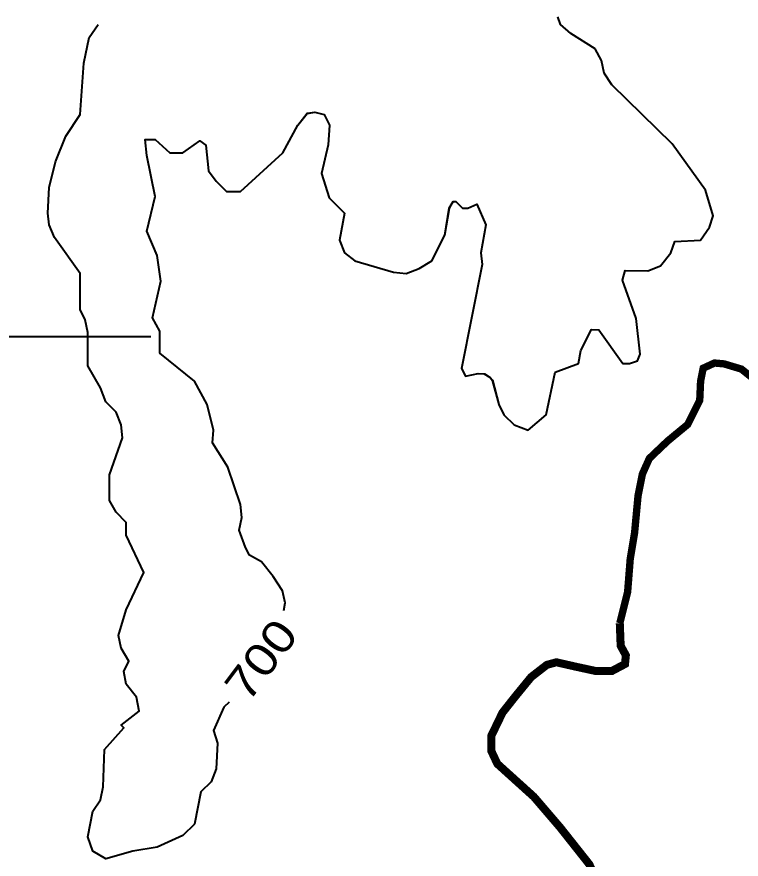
# Model space of a CAD drawing. Header units: inches. Extents: x -43639 to 75791, y -33466 to 47612.
# Drawn here: x -7553 to 19515, y 14263 to 45767 of the extents above; entities that cross this region are included whole.
import ezdxf

# ---------------------------------------------------------------- set-up
doc = ezdxf.new("R2010")
doc.units = ezdxf.units.IN
doc.header["$LTSCALE"] = 8
doc.header["$MEASUREMENT"] = 0
doc.linetypes.add('DIVIDE3', pattern=[0.75, 0.25, -0.125, 0, -0.125, 0, -0.125, 0, -0.125])
for name, color, linetype in [('JRWIENEN', 1, 'CONTINUOUS'), ('TOPO100', 14, 'CONTINUOUS'), ('TOPOCREEK', 5, 'CONTINUOUS')]:
    doc.layers.add(name, color=color, linetype=linetype)
doc.styles.get("Standard").update_dxf_attribs({"font": 'txt', "height": 0.2})

# ---------------------------------------------------------------- blocks, each defined once
blk = doc.blocks.new('901')
at = {"layer": 'TOPO100', "linetype": 'Continuous'}
for points in [[(2422, 23559), (2472, 23854), (2373, 24297), (2028, 24839), (1585, 25380), (1142, 25627), (995, 25922), (761, 26567), (857, 27047), (809, 27527), (329, 28919), (-247, 29831), (-199, 30311), (-439, 31271), (-919, 32135), (-2215, 33191), (-2215, 34007), (-2489, 34511), (-2167, 35879), (-2311, 36839), (-2695, 37751), (-2388, 39047), (-2695, 40583), (-2764, 41177), (-2380, 41177), (-1831, 40679), (-1351, 40679), (-715, 41127), (-487, 40967), (-391, 40007), (-103, 39623), (281, 39239), (809, 39239), (2393, 40679), (2949, 41716), (3294, 42158), (3589, 42207), (3933, 42110), (4130, 41716), (4081, 40976), (3833, 39911), (4121, 38999), (4697, 38423), (4505, 37415), (4697, 36935), (5081, 36647), (6521, 36215), (7001, 36167), (7481, 36359), (7961, 36647), (7961, 36647), (8441, 37607), (8610, 38613), (8757, 38859), (8857, 38859), (9102, 38613), (9299, 38613), (9641, 38759), (9977, 37991), (9785, 36935), (9833, 36503), (9065, 32615), (9209, 32327), (9689, 32423), (9918, 32414), (10141, 32273), (10217, 32183), (10457, 31271), (10649, 30887), (11033, 30503), (11561, 30311), (12233, 30887), (12569, 32482), (13433, 32807), (13529, 33287), (13923, 34077), (14201, 34055), (15098, 32801), (15344, 32801), (15640, 32899), (15737, 33146), (15593, 34487), (15087, 35920), (15178, 36286), (16025, 36263), (16505, 36455), (16889, 36935), (17033, 37367), (17993, 37415), (18329, 37895), (18473, 38327), (18185, 39287), (16937, 41015), (14681, 43223), (14393, 43655), (14297, 44135), (14057, 44567), (13145, 45143), (12761, 45479), (12665, 45767)], [(377, 20135), (185, 19943), (-199, 19079), (-55, 18599), (-103, 17639), (-295, 17159), (-679, 16775), (-919, 15575), (-1351, 15143), (-2311, 14711), (-3223, 14567), (-4231, 14279), (-4711, 14567), (-4903, 15095), (-4711, 16055), (-4423, 16487), (-4327, 16967), (-4279, 18359), (-3559, 19175), (-3655, 19271), (-2983, 19799), (-3079, 20327), (-3463, 20807), (-3559, 21287), (-3367, 21671), (-3655, 22151), (-3751, 22631), (-3463, 23591), (-2813, 24989), (-3463, 26375), (-3463, 26855), (-3847, 27239), (-4087, 27671), (-4087, 28631), (-3607, 30023), (-3655, 30503), (-3847, 30983), (-4231, 31367), (-4423, 31895), (-4903, 32711), (-4903, 33959), (-4999, 34439), (-5191, 34823), (-5191, 36167), (-6151, 37511), (-6343, 37991), (-6391, 38423), (-6343, 39383), (-6103, 40343), (-5719, 41303), (-5719, 41303), (-5191, 42119), (-5047, 44039), (-4855, 44999), (-4519, 45479)]]:
    blk.add_lwpolyline(points, dxfattribs=at)

msp = doc.modelspace()

# ---------------------------------------------------------------- linework, layer by layer
at = {"layer": 'JRWIENEN'}
msp.add_line((-12015.6718, 33815.21476), (-2544.84731, 33815.21476), dxfattribs=at)
at = {"layer": 'TOPO100', "linetype": 'Continuous'}
for points in [[(2421.51398, 23558.55156), (2471.69798, 23854.44756), (2372.62598, 24296.95956), (2027.86598, 24838.56756), (1585.35398, 25380.15156), (1141.52198, 25627.15956), (994.88198, 25921.73556), (760.61798, 26567.23956), (856.61798, 27047.23956), (808.61798, 27527.23956), (328.61798, 28919.23956), (-247.38202, 29831.23956), (-199.38202, 30311.23956), (-439.38202, 31271.23956), (-919.38202, 32135.23956), (-2215.38202, 33191.23956), (-2215.38202, 34007.23956), (-2488.98202, 34511.23956), (-2167.38202, 35879.23956), (-2311.38202, 36839.23956), (-2695.38202, 37751.23956), (-2388.18202, 39047.23956), (-2695.38202, 40583.23956), (-2764.11802, 41177.38356), (-2380.11802, 41177.38356), (-1831.38202, 40679.23956), (-1351.38202, 40679.23956), (-715.16602, 41127.41556), (-487.38202, 40967.23956), (-391.38202, 40007.23956), (-103.38202, 39623.23956), (280.61798, 39239.23956), (808.61798, 39239.23956), (2392.61798, 40679.23956), (2949.29798, 41715.91956), (3294.05798, 42158.43156), (3588.63398, 42207.31956), (3933.39398, 42109.56756), (4130.21798, 41715.91956), (4081.35398, 40976.19156), (3832.61798, 39911.23956), (4120.61798, 38999.23956), (4696.61798, 38423.23956), (4504.61798, 37415.23956), (4696.61798, 36935.23956), (5080.61798, 36647.23956), (6520.61798, 36215.23956), (7000.61798, 36167.23956), (7480.61798, 36359.23956), (7960.61798, 36647.23956), (7960.61798, 36647.23956), (8440.61798, 37607.23956), (8609.52998, 38613.03156), (8757.48998, 38858.71956), (8856.56198, 38858.71956), (9102.24998, 38613.03156), (9299.07398, 38613.03156), (9640.61798, 38759.23956), (9976.61798, 37991.23956), (9784.61798, 36935.23956), (9832.61798, 36503.23956), (9064.61798, 32615.23956), (9208.61798, 32327.23956), (9688.61798, 32423.23956), (9917.50598, 32414.11956), (10141.35398, 32272.71156), (10216.61798, 32183.23956), (10456.61798, 31271.23956), (10648.61798, 30887.23956), (11032.61798, 30503.23956), (11560.61798, 30311.23956), (12232.61798, 30887.23956), (12568.61798, 32481.60756), (13432.61798, 32807.23956), (13528.61798, 33287.23956), (13922.98598, 34076.79156), (14200.61798, 34055.23956), (15098.14598, 32800.78356), (15343.83398, 32800.78356), (15639.72998, 32898.53556), (15737.48198, 33145.54356), (15592.61798, 34487.23956), (15086.76998, 35919.84756), (15178.25798, 36285.94356), (16024.61798, 36263.23956), (16504.61798, 36455.23956), (16888.61798, 36935.23956), (17032.61798, 37367.23956), (17992.61798, 37415.23956), (18328.61798, 37895.23956), (18472.61798, 38327.23956), (18184.61798, 39287.23956), (16936.61798, 41015.23956), (14680.61798, 43223.23956), (14392.61798, 43655.23956), (14296.61798, 44135.23956), (14056.61798, 44567.23956), (13144.61798, 45143.23956), (12760.61798, 45479.23956), (12664.61798, 45767.23956)], [(2421.51398, 23558.55156), (2471.69798, 23854.44756), (2372.62598, 24296.95956), (2027.86598, 24838.56756), (1585.35398, 25380.15156), (1141.52198, 25627.15956), (994.88198, 25921.73556), (760.61798, 26567.23956), (856.61798, 27047.23956), (808.61798, 27527.23956), (328.61798, 28919.23956), (-247.38202, 29831.23956), (-199.38202, 30311.23956), (-439.38202, 31271.23956), (-919.38202, 32135.23956), (-2215.38202, 33191.23956), (-2215.38202, 34007.23956), (-2488.98202, 34511.23956), (-2167.38202, 35879.23956), (-2311.38202, 36839.23956), (-2695.38202, 37751.23956), (-2388.18202, 39047.23956), (-2695.38202, 40583.23956), (-2764.11802, 41177.38356), (-2380.11802, 41177.38356), (-1831.38202, 40679.23956), (-1351.38202, 40679.23956), (-715.16602, 41127.41556), (-487.38202, 40967.23956), (-391.38202, 40007.23956), (-103.38202, 39623.23956), (280.61798, 39239.23956), (808.61798, 39239.23956), (2392.61798, 40679.23956), (2949.29798, 41715.91956), (3294.05798, 42158.43156), (3588.63398, 42207.31956), (3933.39398, 42109.56756), (4130.21798, 41715.91956), (4081.35398, 40976.19156), (3832.61798, 39911.23956), (4120.61798, 38999.23956), (4696.61798, 38423.23956), (4504.61798, 37415.23956), (4696.61798, 36935.23956), (5080.61798, 36647.23956), (6520.61798, 36215.23956), (7000.61798, 36167.23956), (7480.61798, 36359.23956), (7960.61798, 36647.23956), (7960.61798, 36647.23956), (8440.61798, 37607.23956), (8609.52998, 38613.03156), (8757.48998, 38858.71956), (8856.56198, 38858.71956), (9102.24998, 38613.03156), (9299.07398, 38613.03156), (9640.61798, 38759.23956), (9976.61798, 37991.23956), (9784.61798, 36935.23956), (9832.61798, 36503.23956), (9064.61798, 32615.23956), (9208.61798, 32327.23956), (9688.61798, 32423.23956), (9917.50598, 32414.11956), (10141.35398, 32272.71156), (10216.61798, 32183.23956), (10456.61798, 31271.23956), (10648.61798, 30887.23956), (11032.61798, 30503.23956), (11560.61798, 30311.23956), (12232.61798, 30887.23956), (12568.61798, 32481.60756), (13432.61798, 32807.23956), (13528.61798, 33287.23956), (13922.98598, 34076.79156), (14200.61798, 34055.23956), (15098.14598, 32800.78356), (15343.83398, 32800.78356), (15639.72998, 32898.53556), (15737.48198, 33145.54356), (15592.61798, 34487.23956), (15086.76998, 35919.84756), (15178.25798, 36285.94356), (16024.61798, 36263.23956), (16504.61798, 36455.23956), (16888.61798, 36935.23956), (17032.61798, 37367.23956), (17992.61798, 37415.23956), (18328.61798, 37895.23956), (18472.61798, 38327.23956), (18184.61798, 39287.23956), (16936.61798, 41015.23956), (14680.61798, 43223.23956), (14392.61798, 43655.23956), (14296.61798, 44135.23956), (14056.61798, 44567.23956), (13144.61798, 45143.23956), (12760.61798, 45479.23956), (12664.61798, 45767.23956)], [(376.61798, 20135.23956), (184.61798, 19943.23956), (-199.38202, 19079.23956), (-55.38202, 18599.23956), (-103.38202, 17639.23956), (-295.38202, 17159.23956), (-679.38202, 16775.23956), (-919.38202, 15575.23956), (-1351.38202, 15143.23956), (-2311.38202, 14711.23956), (-3223.38202, 14567.23956), (-4231.38202, 14279.23956), (-4711.38202, 14567.23956), (-4903.38202, 15095.23956), (-4711.38202, 16055.23956), (-4423.38202, 16487.23956), (-4327.38202, 16967.23956), (-4279.38202, 18359.23956), (-3559.38202, 19175.23956), (-3655.38202, 19271.23956), (-2983.38202, 19799.23956), (-3079.38202, 20327.23956), (-3463.38202, 20807.23956), (-3559.38202, 21287.23956), (-3367.38202, 21671.23956), (-3655.38202, 22151.23956), (-3751.38202, 22631.23956), (-3463.38202, 23591.23956), (-2812.71802, 24988.56756), (-3463.38202, 26375.23956), (-3463.38202, 26855.23956), (-3847.38202, 27239.23956), (-4087.38202, 27671.23956), (-4087.38202, 28631.23956), (-3607.38202, 30023.23956), (-3655.38202, 30503.23956), (-3847.38202, 30983.23956), (-4231.38202, 31367.23956), (-4423.38202, 31895.23956), (-4903.38202, 32711.23956), (-4903.38202, 33959.23956), (-4999.38202, 34439.23956), (-5191.38202, 34823.23956), (-5191.38202, 36167.23956), (-6151.38202, 37511.23956), (-6343.38202, 37991.23956), (-6391.38202, 38423.23956), (-6343.38202, 39383.23956), (-6103.38202, 40343.23956), (-5719.38202, 41303.23956), (-5719.38202, 41303.23956), (-5191.38202, 42119.23956), (-5047.38202, 44039.23956), (-4855.38202, 44999.23956), (-4519.38202, 45479.23956)]]:
    msp.add_lwpolyline(points, dxfattribs=at)
at = {"layer": 'TOPOCREEK', "linetype": 'DIVIDE3', "const_width": 275}
msp.add_lwpolyline([(14980.56512, 23086.0774), (15272.76473, 24254.08788), (15370.16475, 25486.98752), (15532.49782, 26460.32959), (15662.36436, 27855.45307), (15824.69743, 28666.5713), (16084.43051, 29250.57624), (16766.22975, 29899.47095), (17512.96204, 30515.92078), (17967.49473, 31424.37337), (17999.96168, 32138.15755), (18097.36127, 32624.82844), (18519.42742, 32819.49685), (18876.56051, 32787.05196), (19525.89322, 32592.38355), (20012.89243, 32203.04702), (20629.75861, 31781.26531), (21116.75782, 31619.04179), (21408.95744, 31975.93373), (22058.29014, 32722.16249), (22675.15631, 34117.28597), (23356.95513, 34831.07015)], dxfattribs=at)
at = {"layer": 'TOPOCREEK', "const_width": 300}
msp.add_lwpolyline([(14850.69858, 10951.74782), (14655.89856, 12217.09235), (13844.2332, 14066.44213), (12740.36781, 15461.5656), (11766.36855, 16597.1312), (10402.77049, 17830.03084), (10175.50394, 18316.70203), (10175.50394, 18868.26238), (10597.5701, 19744.27009), (11084.56973, 20360.71991), (11668.96896, 21074.5041), (12253.36818, 21528.73039), (12610.50127, 21626.06445), (13324.76704, 21463.84092), (14071.49934, 21301.61709), (14688.36551, 21301.61709), (15175.36472, 21561.17498), (15207.83126, 21885.62233), (15013.03165, 22242.51427), (14980.56512, 23086.0774)], dxfattribs=at)

# ---------------------------------------------------------------- block references
at = {"layer": 'TOPOCREEK'}
msp.add_blockref('901', (0, 0), dxfattribs=at)

# ---------------------------------------------------------------- texts
at = {"layer": 'TOPO100', "width": 1.2}
msp.add_text('700', height=1200, rotation=53.130102, dxfattribs=at).set_placement((1090.90598, 20075.50356))

doc.saveas('drawing.dxf')
